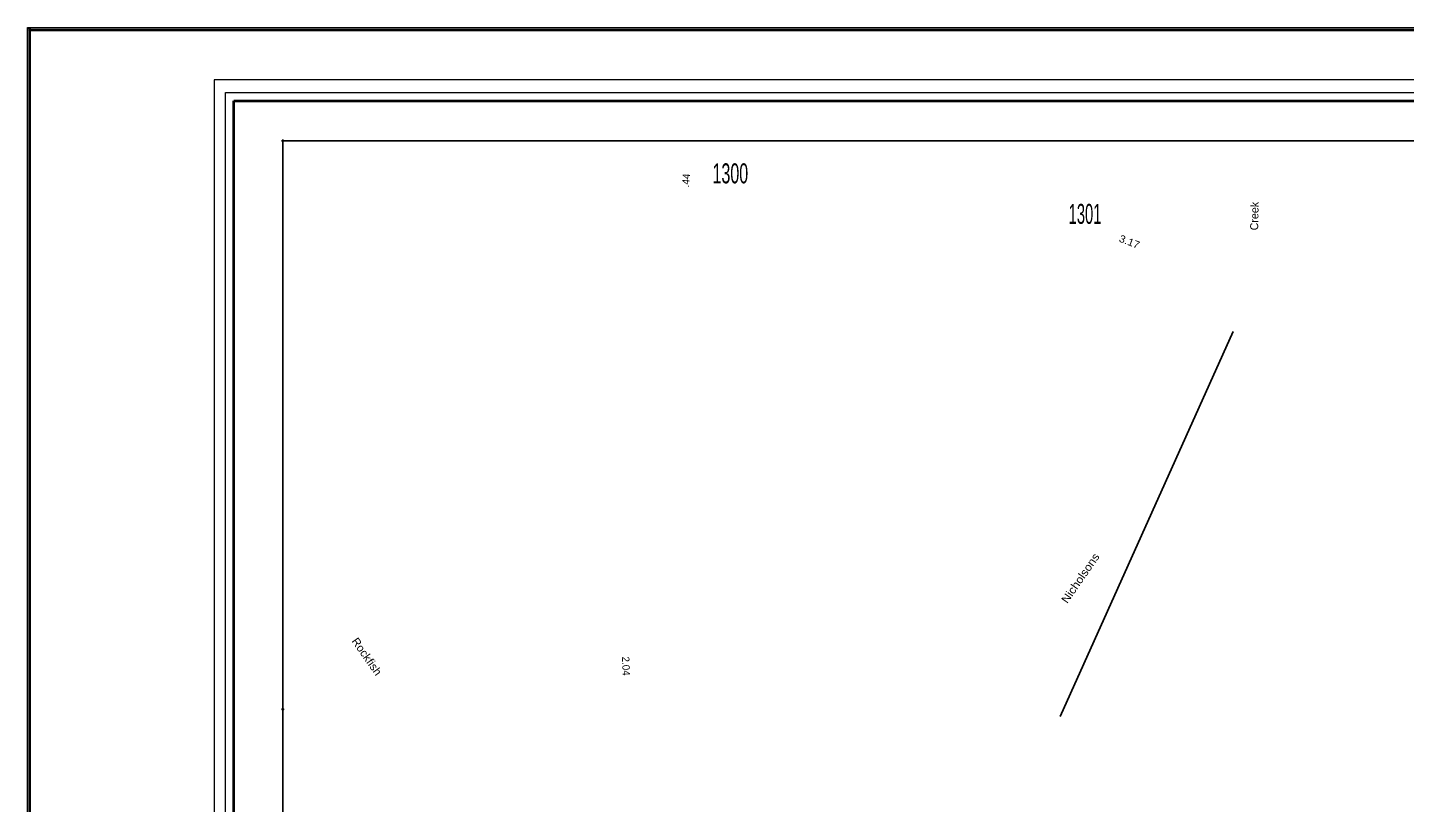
# Model space of a CAD drawing. Extents: x 524901 to 621532, y 110211 to 166608.
# Drawn here: x 524901 to 546413, y 154508 to 166608 of the extents above; entities that cross this region are included whole.
import ezdxf
from ezdxf.enums import TextEntityAlignment as Align

# ---------------------------------------------------------------- set-up
doc = ezdxf.new("R2010")
doc.units = 0
doc.header["$LTSCALE"] = 50
doc.header["$PDMODE"] = 32
doc.header["$PDSIZE"] = 25
for name, color, linetype, lineweight in [('1', 7, 'Continuous', 25), ('20', 7, 'Continuous', 40), ('23', 7, 'Continuous', 25), ('31', 7, 'Continuous', 25), ('40', 7, 'Continuous', 13), ('63', 7, 'Continuous', 25)]:
    doc.layers.add(name, color=color, linetype=linetype, lineweight=lineweight)
doc.layers.add('57', color=7, linetype='Continuous')

msp = doc.modelspace()

# ---------------------------------------------------------------- linework, layer by layer
at = {"layer": '1'}
msp.add_line((524936.46, 166573.43), (524901.46, 166608.43), dxfattribs=at)
at = {"layer": '1', "lineweight": 13}
msp.add_lwpolyline([(621532.1, 110211.39), (524901.46, 110211.39), (524901.46, 166608.43), (621532.1, 166608.43)], close=True, dxfattribs=at)
at = {"layer": '1'}
for p in [(524936.46, 166573.43), (528889.89, 164839.31), (528889.89, 155963.18)]:
    msp.add_point(p, dxfattribs=at)
at = {"layer": '20'}
for points in [[(524936.46, 166573.43), (621497.1, 166573.43), (621497.1, 110246.39), (524936.46, 110246.39)], [(528124.31, 165464.46), (620571.6, 165464.46), (620571.6, 111338.1), (528124.31, 111338.1)]]:
    msp.add_lwpolyline(points, close=True, dxfattribs=at)
at = {"layer": '20', "lineweight": 13}
msp.add_lwpolyline([(527815.12, 165789.93), (527815.12, 111028.82), (527993.68, 111207.49), (527993.68, 165595.1), (620702.2, 165595.1), (620702.2, 111207.49), (527993.68, 111207.49), (527815.12, 111028.82), (620880.78, 111028.82), (620880.78, 165789.93)], close=True, dxfattribs=at)
at = {"layer": '31'}
msp.add_line((543737.2, 161862.99), (541032.21, 155851.74), dxfattribs=at)
at = {"layer": '63'}
for points in [[(528889.89, 155963.18), (528889.89, 164839.31), (567182.33, 164840.21)], [(567178.99, 158752.08), (567178.99, 150918.33), (560797.94, 150915.69), (560646.98, 150918.33), (560646.98, 131347.74), (528889.89, 131347.74), (528889.89, 155963.18)]]:
    msp.add_lwpolyline(points, dxfattribs=at)

# ---------------------------------------------------------------- texts
at = {"layer": '23'}
for s, width, p in [('1300', 0.6, (535881.38, 164175.43)), ('1301', 0.55, (541422.65, 163543.13))]:
    msp.add_text(s, height=312, dxfattribs=dict(at, width=width)).set_placement(p, align=Align.CENTER)
at = {"layer": '40'}
for s, rotation, p in [('.44', 85.154, (535244.63, 164216.66)), ('2.04', 272.211, (534194.08, 156634.28))]:
    msp.add_text(s, height=115, rotation=rotation, dxfattribs=at).set_placement(p, align=Align.CENTER)
at = {"layer": '40', "width": 1.1}
msp.add_text('3.17', height=115, rotation=338.824, dxfattribs=at).set_placement((542095.52, 163210.39), align=Align.CENTER)
at = {"layer": '57'}
msp.add_text('Creek', height=125, rotation=88.855, dxfattribs=at).set_placement((544131.18, 163662.76), align=Align.CENTER)
for s, rotation, width, p in [('Nicholsons', 55.401, 1.1, (541400.59, 157975.51)), ('Rockfish', 304.99, 1.05, (530150.89, 156750.45))]:
    msp.add_text(s, height=125, rotation=rotation, dxfattribs=dict(at, width=width)).set_placement(p, align=Align.CENTER)

doc.saveas('drawing.dxf')
